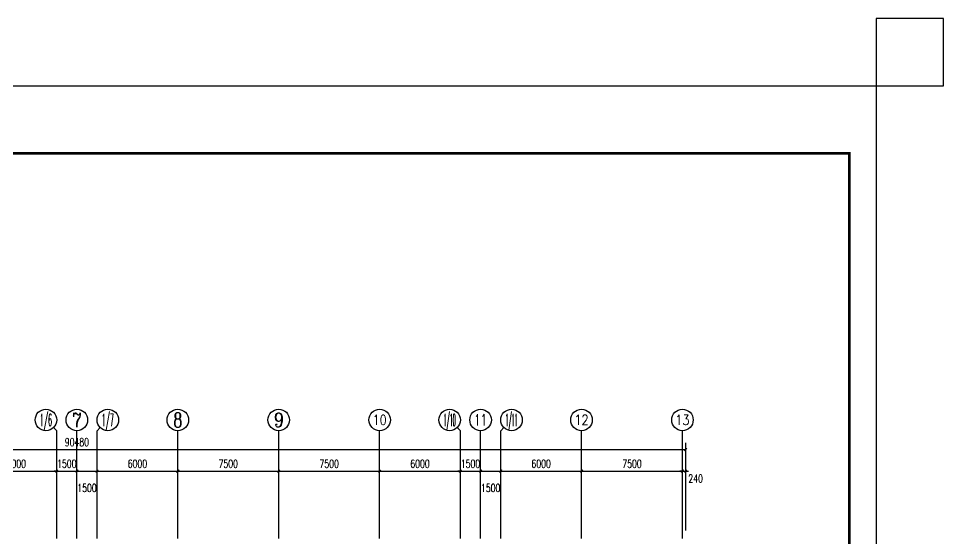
# Model space of a CAD drawing. Extents: x 14095202 to 14511487, y -1430609 to -90420.
# Drawn here: x 14442749 to 14511487, y -851320 to -812720 of the extents above; entities that cross this region are included whole.
import ezdxf
from ezdxf.enums import TextEntityAlignment as Align

# ---------------------------------------------------------------- set-up
doc = ezdxf.new("R2010")
doc.units = 0
doc.header["$LTSCALE"] = 1000
doc.header["$MEASUREMENT"] = 0
for name, color, linetype in [('AXIS', 3, 'Continuous'), ('AXIS_TEXT', 7, 'Continuous'), ('TK', 4, 'Continuous')]:
    doc.layers.add(name, color=color, linetype=linetype)
doc.styles.add('_TCH_AXIS', font='COMPLEX', dxfattribs={"bigfont": 'GBCBIG'})
doc.styles.add('_TCH_DIM_T3', font='SIMPLEX', dxfattribs={"width": 0.705882, "bigfont": 'GBCBIG'})
doc.styles.add('COMPLEX', font='COMPLEX')
doc.dimstyles.new('_TCH_ARCH&&200', dxfattribs={"dimtxt": 595, "dimasz": 200, "dimexe": 500, "dimexo": 600, "dimgap": 252.5, "dimtad": 1, "dimdec": 0, "dimzin": 0, "dimdsep": 46, "dimtxsty": '_TCH_DIM_T3', "dimblk": 'ARCHTICK', "dimcen": 0.09, "dimclrt": 7, "dimazin": 2, "dimtfac": 1, "dimtdec": 0, "dimtix": 1, "dimtmove": 2, "dimatfit": 3, "dimfxl": 0, "dimtolj": 1, "dimtzin": 0, "dimarcsym": 0})

# ---------------------------------------------------------------- blocks, each defined once
blk = doc.blocks.new('GeYuanFrame_66427483', base_point=(20.09, 4.53))
at = {"layer": 'TK'}
blk.add_lwpolyline([(20.09, 4.53), (20.09, 598.53), (1071.09, 598.53), (1071.09, 4.53)], close=True, dxfattribs=at)
at = {"layer": 'TK', "const_width": 1}
blk.add_lwpolyline([(45.09, 588.53), (1061.09, 588.53), (1061.09, 14.53), (45.09, 14.53)], close=True, dxfattribs=at)
blk = doc.blocks.new('_AXISO')
blk.add_circle((0, 0), 0.5)
at = {"layer": 'AXIS_TEXT', "style": 'COMPLEX', "width": 1.041667}
blk.add_attdef('A', text='', height=0.56, dxfattribs=at).set_placement((-0.25, -0.28), (0.25, -0.28), align=Align.FIT)
blk = doc.blocks.new('_ArchTick')
at = {"color": 0, "linetype": 'ByBlock', "const_width": 0.4}
blk.add_lwpolyline([(-0.5, -0.5), (0.5, 0.5)], dxfattribs=at)
blk = doc.blocks.new('*D779')
at = {"layer": 'AXIS', "color": 0, "lineweight": -2}
for p, q in [((14401847, -850720), (14401847, -844220)), ((14401847, -844720), (14492327, -844720)), ((14492327, -850720), (14492327, -844220))]:
    blk.add_line(p, q, dxfattribs=at)
at = {"layer": 'Defpoints', "color": 0}
for p in [(14492327, -844720), (14401847, -851320), (14492327, -851320)]:
    blk.add_point(p, dxfattribs=at)
at = {"layer": 'AXIS', "color": 0, "lineweight": -2, "xscale": 200, "yscale": 200, "zscale": 200, "rotation": 180}
blk.add_blockref('_ArchTick', (14401847, -844720), dxfattribs=at)
at = {"layer": 'AXIS', "color": 0, "lineweight": -2, "xscale": 200, "yscale": 200, "zscale": 200}
blk.add_blockref('_ArchTick', (14492327, -844720), dxfattribs=at)
at = {"layer": 'AXIS', "color": 7, "insert": (14447087, -844170), "char_height": 595, "attachment_point": 5, "style": '_TCH_DIM_T3'}
blk.add_mtext('\\A1;90480', dxfattribs=at)
blk = doc.blocks.new('*D788')
at = {"layer": 'AXIS', "color": 0, "lineweight": -2}
for p, q in [((14439587, -850720), (14439587, -845820)), ((14445587, -850720), (14445587, -845820)), ((14439587, -846320), (14445587, -846320))]:
    blk.add_line(p, q, dxfattribs=at)
at = {"layer": 'Defpoints', "color": 0}
for p in [(14445587, -846320), (14439587, -851320), (14445587, -851320)]:
    blk.add_point(p, dxfattribs=at)
at = {"layer": 'AXIS', "color": 0, "lineweight": -2, "xscale": 200, "yscale": 200, "zscale": 200, "rotation": 180}
blk.add_blockref('_ArchTick', (14439587, -846320), dxfattribs=at)
at = {"layer": 'AXIS', "color": 0, "lineweight": -2, "xscale": 200, "yscale": 200, "zscale": 200}
blk.add_blockref('_ArchTick', (14445587, -846320), dxfattribs=at)
at = {"layer": 'AXIS', "color": 7, "insert": (14442587, -845770), "char_height": 595, "attachment_point": 5, "style": '_TCH_DIM_T3'}
blk.add_mtext('\\A1;6000', dxfattribs=at)
blk = doc.blocks.new('*D789')
at = {"layer": 'AXIS', "color": 0, "lineweight": -2}
for p, q in [((14445587, -850720), (14445587, -845820)), ((14447087, -850720), (14447087, -845820)), ((14445587, -846320), (14445387, -846320)), ((14445587, -846320), (14447087, -846320)), ((14447087, -846320), (14447287, -846320))]:
    blk.add_line(p, q, dxfattribs=at)
at = {"layer": 'Defpoints', "color": 0}
for p in [(14447087, -846320), (14445587, -851320), (14447087, -851320)]:
    blk.add_point(p, dxfattribs=at)
at = {"layer": 'AXIS', "color": 0, "lineweight": -2, "xscale": 200, "yscale": 200, "zscale": 200}
blk.add_blockref('_ArchTick', (14445587, -846320), dxfattribs=at)
at = {"layer": 'AXIS', "color": 0, "lineweight": -2, "xscale": 200, "yscale": 200, "zscale": 200, "rotation": 180}
blk.add_blockref('_ArchTick', (14447087, -846320), dxfattribs=at)
at = {"layer": 'AXIS', "color": 7, "insert": (14446337, -845770), "char_height": 595, "attachment_point": 5, "style": '_TCH_DIM_T3'}
blk.add_mtext('\\A1;1500', dxfattribs=at)
blk = doc.blocks.new('*D790')
at = {"layer": 'AXIS', "color": 0, "lineweight": -2}
for p, q in [((14447087, -850720), (14447087, -845820)), ((14448587, -850720), (14448587, -845820)), ((14447087, -846320), (14448587, -846320))]:
    blk.add_line(p, q, dxfattribs=at)
at = {"layer": 'Defpoints', "color": 0}
for p in [(14448587, -846320), (14447087, -851320), (14448587, -851320)]:
    blk.add_point(p, dxfattribs=at)
at = {"layer": 'AXIS', "color": 0, "lineweight": -2, "xscale": 200, "yscale": 200, "zscale": 200, "rotation": 180}
blk.add_blockref('_ArchTick', (14447087, -846320), dxfattribs=at)
at = {"layer": 'AXIS', "color": 0, "lineweight": -2, "xscale": 200, "yscale": 200, "zscale": 200}
blk.add_blockref('_ArchTick', (14448587, -846320), dxfattribs=at)
at = {"layer": 'AXIS', "color": 7, "insert": (14447837, -847570), "char_height": 595, "attachment_point": 5, "style": '_TCH_DIM_T3'}
blk.add_mtext('\\A1;1500', dxfattribs=at)
blk = doc.blocks.new('*D791')
at = {"layer": 'AXIS', "color": 0, "lineweight": -2}
for p, q in [((14448587, -850720), (14448587, -845820)), ((14454587, -850720), (14454587, -845820)), ((14448587, -846320), (14454587, -846320))]:
    blk.add_line(p, q, dxfattribs=at)
at = {"layer": 'Defpoints', "color": 0}
for p in [(14454587, -846320), (14448587, -851320), (14454587, -851320)]:
    blk.add_point(p, dxfattribs=at)
at = {"layer": 'AXIS', "color": 0, "lineweight": -2, "xscale": 200, "yscale": 200, "zscale": 200, "rotation": 180}
blk.add_blockref('_ArchTick', (14448587, -846320), dxfattribs=at)
at = {"layer": 'AXIS', "color": 0, "lineweight": -2, "xscale": 200, "yscale": 200, "zscale": 200}
blk.add_blockref('_ArchTick', (14454587, -846320), dxfattribs=at)
at = {"layer": 'AXIS', "color": 7, "insert": (14451587, -845770), "char_height": 595, "attachment_point": 5, "style": '_TCH_DIM_T3'}
blk.add_mtext('\\A1;6000', dxfattribs=at)
blk = doc.blocks.new('*D792')
at = {"layer": 'AXIS', "color": 0, "lineweight": -2}
for p, q in [((14454587, -850720), (14454587, -845820)), ((14462087, -850720), (14462087, -845820)), ((14454587, -846320), (14462087, -846320))]:
    blk.add_line(p, q, dxfattribs=at)
at = {"layer": 'Defpoints', "color": 0}
for p in [(14462087, -846320), (14454587, -851320), (14462087, -851320)]:
    blk.add_point(p, dxfattribs=at)
at = {"layer": 'AXIS', "color": 0, "lineweight": -2, "xscale": 200, "yscale": 200, "zscale": 200, "rotation": 180}
blk.add_blockref('_ArchTick', (14454587, -846320), dxfattribs=at)
at = {"layer": 'AXIS', "color": 0, "lineweight": -2, "xscale": 200, "yscale": 200, "zscale": 200}
blk.add_blockref('_ArchTick', (14462087, -846320), dxfattribs=at)
at = {"layer": 'AXIS', "color": 7, "insert": (14458337, -845770), "char_height": 595, "attachment_point": 5, "style": '_TCH_DIM_T3'}
blk.add_mtext('\\A1;7500', dxfattribs=at)
blk = doc.blocks.new('*D793')
at = {"layer": 'AXIS', "color": 0, "lineweight": -2}
for p, q in [((14462087, -850720), (14462087, -845820)), ((14469587, -850720), (14469587, -845820)), ((14462087, -846320), (14469587, -846320))]:
    blk.add_line(p, q, dxfattribs=at)
at = {"layer": 'Defpoints', "color": 0}
for p in [(14469587, -846320), (14462087, -851320), (14469587, -851320)]:
    blk.add_point(p, dxfattribs=at)
at = {"layer": 'AXIS', "color": 0, "lineweight": -2, "xscale": 200, "yscale": 200, "zscale": 200, "rotation": 180}
blk.add_blockref('_ArchTick', (14462087, -846320), dxfattribs=at)
at = {"layer": 'AXIS', "color": 0, "lineweight": -2, "xscale": 200, "yscale": 200, "zscale": 200}
blk.add_blockref('_ArchTick', (14469587, -846320), dxfattribs=at)
at = {"layer": 'AXIS', "color": 7, "insert": (14465837, -845770), "char_height": 595, "attachment_point": 5, "style": '_TCH_DIM_T3'}
blk.add_mtext('\\A1;7500', dxfattribs=at)
blk = doc.blocks.new('*D794')
at = {"layer": 'AXIS', "color": 0, "lineweight": -2}
for p, q in [((14469587, -850720), (14469587, -845820)), ((14475587, -850720), (14475587, -845820)), ((14469587, -846320), (14475587, -846320))]:
    blk.add_line(p, q, dxfattribs=at)
at = {"layer": 'Defpoints', "color": 0}
for p in [(14475587, -846320), (14469587, -851320), (14475587, -851320)]:
    blk.add_point(p, dxfattribs=at)
at = {"layer": 'AXIS', "color": 0, "lineweight": -2, "xscale": 200, "yscale": 200, "zscale": 200, "rotation": 180}
blk.add_blockref('_ArchTick', (14469587, -846320), dxfattribs=at)
at = {"layer": 'AXIS', "color": 0, "lineweight": -2, "xscale": 200, "yscale": 200, "zscale": 200}
blk.add_blockref('_ArchTick', (14475587, -846320), dxfattribs=at)
at = {"layer": 'AXIS', "color": 7, "insert": (14472587, -845770), "char_height": 595, "attachment_point": 5, "style": '_TCH_DIM_T3'}
blk.add_mtext('\\A1;6000', dxfattribs=at)
blk = doc.blocks.new('*D795')
at = {"layer": 'AXIS', "color": 0, "lineweight": -2}
for p, q in [((14475587, -850720), (14475587, -845820)), ((14477087, -850720), (14477087, -845820)), ((14475587, -846320), (14475387, -846320)), ((14475587, -846320), (14477087, -846320)), ((14477087, -846320), (14477287, -846320))]:
    blk.add_line(p, q, dxfattribs=at)
at = {"layer": 'Defpoints', "color": 0}
for p in [(14477087, -846320), (14475587, -851320), (14477087, -851320)]:
    blk.add_point(p, dxfattribs=at)
at = {"layer": 'AXIS', "color": 0, "lineweight": -2, "xscale": 200, "yscale": 200, "zscale": 200}
blk.add_blockref('_ArchTick', (14475587, -846320), dxfattribs=at)
at = {"layer": 'AXIS', "color": 0, "lineweight": -2, "xscale": 200, "yscale": 200, "zscale": 200, "rotation": 180}
blk.add_blockref('_ArchTick', (14477087, -846320), dxfattribs=at)
at = {"layer": 'AXIS', "color": 7, "insert": (14476337, -845770), "char_height": 595, "attachment_point": 5, "style": '_TCH_DIM_T3'}
blk.add_mtext('\\A1;1500', dxfattribs=at)
blk = doc.blocks.new('*D796')
at = {"layer": 'AXIS', "color": 0, "lineweight": -2}
for p, q in [((14477087, -850720), (14477087, -845820)), ((14478587, -850720), (14478587, -845820)), ((14477087, -846320), (14478587, -846320))]:
    blk.add_line(p, q, dxfattribs=at)
at = {"layer": 'Defpoints', "color": 0}
for p in [(14478587, -846320), (14477087, -851320), (14478587, -851320)]:
    blk.add_point(p, dxfattribs=at)
at = {"layer": 'AXIS', "color": 0, "lineweight": -2, "xscale": 200, "yscale": 200, "zscale": 200, "rotation": 180}
blk.add_blockref('_ArchTick', (14477087, -846320), dxfattribs=at)
at = {"layer": 'AXIS', "color": 0, "lineweight": -2, "xscale": 200, "yscale": 200, "zscale": 200}
blk.add_blockref('_ArchTick', (14478587, -846320), dxfattribs=at)
at = {"layer": 'AXIS', "color": 7, "insert": (14477837, -847570), "char_height": 595, "attachment_point": 5, "style": '_TCH_DIM_T3'}
blk.add_mtext('\\A1;1500', dxfattribs=at)
blk = doc.blocks.new('*D797')
at = {"layer": 'AXIS', "color": 0, "lineweight": -2}
for p, q in [((14478587, -850720), (14478587, -845820)), ((14484587, -850720), (14484587, -845820)), ((14478587, -846320), (14484587, -846320))]:
    blk.add_line(p, q, dxfattribs=at)
at = {"layer": 'Defpoints', "color": 0}
for p in [(14484587, -846320), (14478587, -851320), (14484587, -851320)]:
    blk.add_point(p, dxfattribs=at)
at = {"layer": 'AXIS', "color": 0, "lineweight": -2, "xscale": 200, "yscale": 200, "zscale": 200, "rotation": 180}
blk.add_blockref('_ArchTick', (14478587, -846320), dxfattribs=at)
at = {"layer": 'AXIS', "color": 0, "lineweight": -2, "xscale": 200, "yscale": 200, "zscale": 200}
blk.add_blockref('_ArchTick', (14484587, -846320), dxfattribs=at)
at = {"layer": 'AXIS', "color": 7, "insert": (14481587, -845770), "char_height": 595, "attachment_point": 5, "style": '_TCH_DIM_T3'}
blk.add_mtext('\\A1;6000', dxfattribs=at)
blk = doc.blocks.new('*D798')
at = {"layer": 'AXIS', "color": 0, "lineweight": -2}
for p, q in [((14484587, -850720), (14484587, -845820)), ((14492087, -850720), (14492087, -845820)), ((14484587, -846320), (14492087, -846320))]:
    blk.add_line(p, q, dxfattribs=at)
at = {"layer": 'Defpoints', "color": 0}
for p in [(14492087, -846320), (14484587, -851320), (14492087, -851320)]:
    blk.add_point(p, dxfattribs=at)
at = {"layer": 'AXIS', "color": 0, "lineweight": -2, "xscale": 200, "yscale": 200, "zscale": 200, "rotation": 180}
blk.add_blockref('_ArchTick', (14484587, -846320), dxfattribs=at)
at = {"layer": 'AXIS', "color": 0, "lineweight": -2, "xscale": 200, "yscale": 200, "zscale": 200}
blk.add_blockref('_ArchTick', (14492087, -846320), dxfattribs=at)
at = {"layer": 'AXIS', "color": 7, "insert": (14488337, -845770), "char_height": 595, "attachment_point": 5, "style": '_TCH_DIM_T3'}
blk.add_mtext('\\A1;7500', dxfattribs=at)
blk = doc.blocks.new('*D799')
at = {"layer": 'AXIS', "color": 0, "lineweight": -2}
for p, q in [((14492087, -850720), (14492087, -845820)), ((14492327, -850720), (14492327, -845820)), ((14492087, -846320), (14491887, -846320)), ((14492087, -846320), (14492327, -846320)), ((14492327, -846320), (14492527, -846320))]:
    blk.add_line(p, q, dxfattribs=at)
at = {"layer": 'Defpoints', "color": 0}
for p in [(14492327, -846320), (14492087, -851320), (14492327, -851320)]:
    blk.add_point(p, dxfattribs=at)
at = {"layer": 'AXIS', "color": 0, "lineweight": -2, "xscale": 200, "yscale": 200, "zscale": 200}
blk.add_blockref('_ArchTick', (14492087, -846320), dxfattribs=at)
at = {"layer": 'AXIS', "color": 0, "lineweight": -2, "xscale": 200, "yscale": 200, "zscale": 200, "rotation": 180}
blk.add_blockref('_ArchTick', (14492327, -846320), dxfattribs=at)
at = {"layer": 'AXIS', "color": 7, "insert": (14493067, -846870), "char_height": 595, "attachment_point": 5, "style": '_TCH_DIM_T3'}
blk.add_mtext('\\A1;240', dxfattribs=at)

msp = doc.modelspace()

# ---------------------------------------------------------------- linework, layer by layer
at = {"ltscale": 0.5}
msp.add_lwpolyline([(14506486.9, -812720.3), (14506486.9, -817720.3), (14511486.9, -817720.3), (14511486.9, -812720.3)], close=True, dxfattribs=at)
at = {"layer": 'AXIS'}
for p, q in [((14445352.5, -843086), (14445586.9, -843320.3)), ((14445586.9, -851320.3), (14445586.9, -843320.3)), ((14447086.9, -851320.3), (14447086.9, -843320.3)), ((14448821.2, -843086), (14448586.9, -843320.3)), ((14448586.9, -851320.3), (14448586.9, -843320.3)), ((14454586.9, -851320.3), (14454586.9, -843320.3)), ((14462086.9, -851320.3), (14462086.9, -843320.3)), ((14469586.9, -851320.3), (14469586.9, -843320.3)), ((14475352.5, -843086), (14475586.9, -843320.3)), ((14475586.9, -851320.3), (14475586.9, -843320.3)), ((14477086.9, -851320.3), (14477086.9, -843320.3)), ((14478821.2, -843086), (14478586.9, -843320.3)), ((14478586.9, -851320.3), (14478586.9, -843320.3)), ((14484586.9, -851320.3), (14484586.9, -843320.3)), ((14492086.9, -851320.3), (14492086.9, -843320.3))]:
    msp.add_line(p, q, dxfattribs=at)

# ---------------------------------------------------------------- block references
at = {"xscale": 200, "yscale": 200, "zscale": 200, "rotation": 270}
msp.add_blockref('GeYuanFrame_66427483', (14387686.9, -817720.3), dxfattribs=at)
at = {"layer": 'AXIS'}
ref = msp.add_blockref('_AXISO', (14444786.9, -842520.3), dxfattribs=dict(at, xscale=1600, yscale=1600, zscale=1600))
ref.add_attrib('A', '1/6', dxfattribs={"layer": 'AXIS_TEXT', "ltscale": 0.5, "height": 905.1, "style": '_TCH_AXIS', "width": 0.411765}).set_placement((14444334.3, -842972.9), (14445239.4, -842972.9), align=Align.FIT)
ref = msp.add_blockref('_AXISO', (14447086.9, -842520.3), dxfattribs=dict(at, xscale=1600, yscale=1600, zscale=1600))
ref.add_attrib('A', '7', dxfattribs={"layer": 'AXIS_TEXT', "ltscale": 0.5, "height": 1065, "style": '_TCH_AXIS'}).set_placement((14446731.8, -843052.9), (14447441.9, -843052.9), align=Align.FIT)
ref = msp.add_blockref('_AXISO', (14449386.9, -842520.3), dxfattribs=dict(at, xscale=1600, yscale=1600, zscale=1600))
ref.add_attrib('A', '1/7', dxfattribs={"layer": 'AXIS_TEXT', "ltscale": 0.5, "height": 905.1, "style": '_TCH_AXIS', "width": 0.411765}).set_placement((14448934.3, -842972.9), (14449839.4, -842972.9), align=Align.FIT)
ref = msp.add_blockref('_AXISO', (14454586.9, -842520.3), dxfattribs=dict(at, xscale=1600, yscale=1600, zscale=1600))
ref.add_attrib('A', '8', dxfattribs={"layer": 'AXIS_TEXT', "ltscale": 0.5, "height": 1065, "style": '_TCH_AXIS'}).set_placement((14454231.8, -843052.9), (14454941.9, -843052.9), align=Align.FIT)
ref = msp.add_blockref('_AXISO', (14462086.9, -842520.3), dxfattribs=dict(at, xscale=1600, yscale=1600, zscale=1600))
ref.add_attrib('A', '9', dxfattribs={"layer": 'AXIS_TEXT', "ltscale": 0.5, "height": 1065, "style": '_TCH_AXIS'}).set_placement((14461731.8, -843052.9), (14462441.9, -843052.9), align=Align.FIT)
ref = msp.add_blockref('_AXISO', (14469586.9, -842520.3), dxfattribs=dict(at, xscale=1600, yscale=1600, zscale=1600))
ref.add_attrib('A', '10', dxfattribs={"layer": 'AXIS_TEXT', "ltscale": 0.5, "height": 750.73, "style": '_TCH_AXIS'}).set_placement((14469068.5, -842895.7), (14470105.2, -842895.7), align=Align.FIT)
ref = msp.add_blockref('_AXISO', (14474786.9, -842520.3), dxfattribs=dict(at, xscale=1600, yscale=1600, zscale=1600))
ref.add_attrib('A', '1/10', dxfattribs={"layer": 'AXIS_TEXT', "ltscale": 0.5, "height": 905.1, "style": '_TCH_AXIS', "width": 0.318182}).set_placement((14474334.3, -842972.9), (14475239.4, -842972.9), align=Align.FIT)
ref = msp.add_blockref('_AXISO', (14477086.9, -842520.3), dxfattribs=dict(at, xscale=1600, yscale=1600, zscale=1600))
ref.add_attrib('A', '11', dxfattribs={"layer": 'AXIS_TEXT', "ltscale": 0.5, "height": 842.89, "style": '_TCH_AXIS'}).set_placement((14476605.2, -842941.8), (14477568.5, -842941.8), align=Align.FIT)
ref = msp.add_blockref('_AXISO', (14479386.9, -842520.3), dxfattribs=dict(at, xscale=1600, yscale=1600, zscale=1600))
ref.add_attrib('A', '1/11', dxfattribs={"layer": 'AXIS_TEXT', "ltscale": 0.5, "height": 905.1, "style": '_TCH_AXIS', "width": 0.344262}).set_placement((14478934.3, -842972.9), (14479839.4, -842972.9), align=Align.FIT)
ref = msp.add_blockref('_AXISO', (14484586.9, -842520.3), dxfattribs=dict(at, xscale=1600, yscale=1600, zscale=1600))
ref.add_attrib('A', '12', dxfattribs={"layer": 'AXIS_TEXT', "ltscale": 0.5, "height": 750.73, "style": '_TCH_AXIS'}).set_placement((14484068.5, -842895.7), (14485105.2, -842895.7), align=Align.FIT)
ref = msp.add_blockref('_AXISO', (14492086.9, -842520.3), dxfattribs=dict(at, xscale=1600, yscale=1600, zscale=1600))
ref.add_attrib('A', '13', dxfattribs={"layer": 'AXIS_TEXT', "ltscale": 0.5, "height": 750.73, "style": '_TCH_AXIS'}).set_placement((14491568.5, -842895.7), (14492605.2, -842895.7), align=Align.FIT)

# ---------------------------------------------------------------- dimensions: what is measured, and where the dimension line sits
for p1, p2, distance, text, picture, middle in [((14401846.9, -851320.3), (14492326.9, -851320.3), 6600, '90480', '*D779', (14447086.9, -844170.3)), ((14439586.9, -851320.3), (14445586.9, -851320.3), 5000, '6000', '*D788', (14442586.9, -845770.3)), ((14445586.9, -851320.3), (14447086.9, -851320.3), 5000, '1500', '*D789', (14446336.9, -845770.3)), ((14448586.9, -851320.3), (14454586.9, -851320.3), 5000, '6000', '*D791', (14451586.9, -845770.3)), ((14454586.9, -851320.3), (14462086.9, -851320.3), 5000, '7500', '*D792', (14458336.9, -845770.3)), ((14462086.9, -851320.3), (14469586.9, -851320.3), 5000, '7500', '*D793', (14465836.9, -845770.3)), ((14469586.9, -851320.3), (14475586.9, -851320.3), 5000, '6000', '*D794', (14472586.9, -845770.3)), ((14475586.9, -851320.3), (14477086.9, -851320.3), 5000, '1500', '*D795', (14476336.9, -845770.3)), ((14478586.9, -851320.3), (14484586.9, -851320.3), 5000, '6000', '*D797', (14481586.9, -845770.3)), ((14484586.9, -851320.3), (14492086.9, -851320.3), 5000, '7500', '*D798', (14488336.9, -845770.3))]:
    dim = msp.add_aligned_dim(p1=p1, p2=p2, distance=distance, text=text, dimstyle='_TCH_ARCH&&200', dxfattribs=at)
    dim.commit()
    dim.dimension.update_dxf_attribs({"geometry": picture, "text_midpoint": middle})
for base, p1, p2, text, picture, middle in [((14448586.9, -846320.3), (14447086.9, -851320.3), (14448586.9, -851320.3), '1500', '*D790', (14447836.9, -847570.3)), ((14478586.9, -846320.3), (14477086.9, -851320.3), (14478586.9, -851320.3), '1500', '*D796', (14477836.9, -847570.3)), ((14492326.9, -846320.3), (14492086.9, -851320.3), (14492326.9, -851320.3), '240', '*D799', (14493066.9, -846870.3))]:
    dim = msp.add_linear_dim(base=base, p1=p1, p2=p2, angle=0, text=text, dimstyle='_TCH_ARCH&&200', dxfattribs=at)
    dim.commit()
    dim.dimension.update_dxf_attribs({"geometry": picture, "text_midpoint": middle, "dimtype": 161})

doc.saveas('drawing.dxf')
